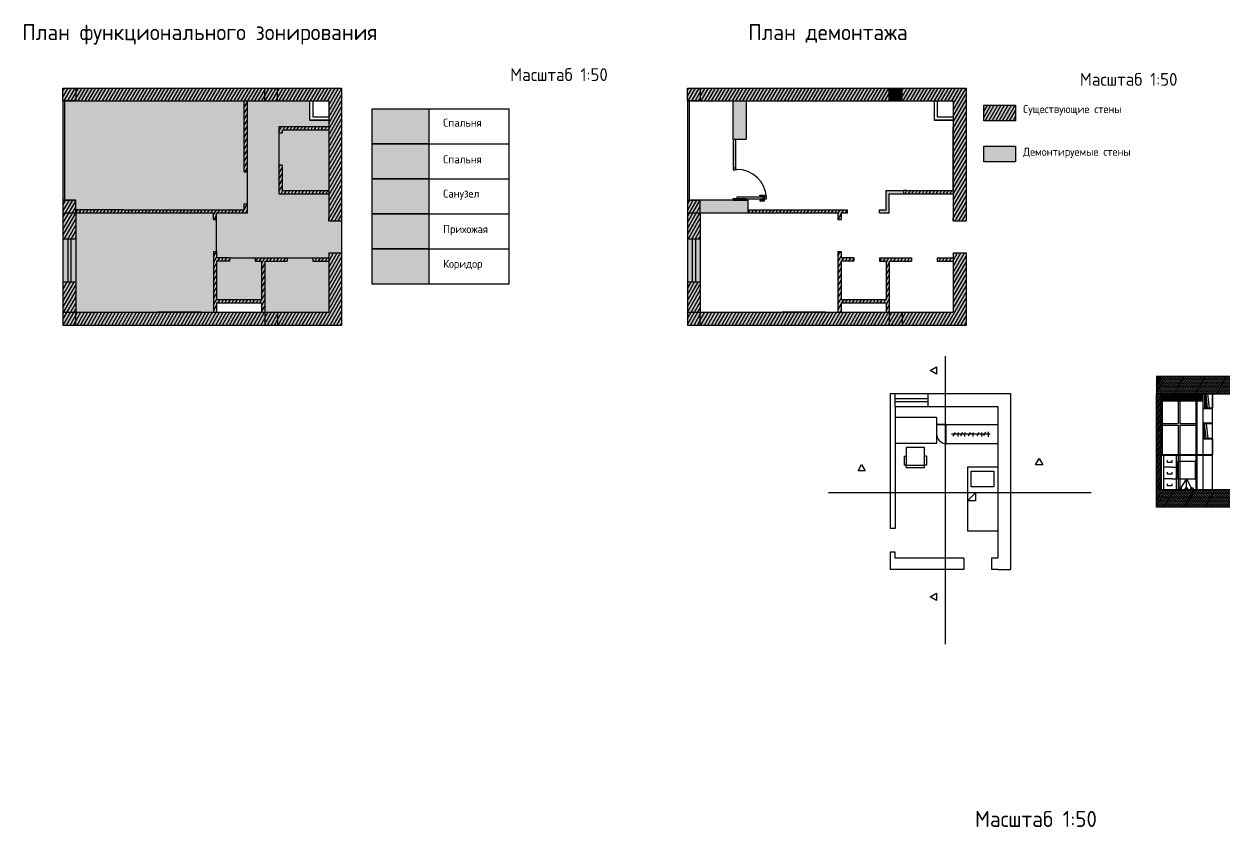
# Model space of a CAD drawing. Header units: millimetres. Extents: x -36495272392165 to 352544598049420, y -228287860276617 to 83349.
# Drawn here: x 4942 to 42446, y 30684 to 55742 of the extents above; entities that cross this region are included whole.
import ezdxf

# ---------------------------------------------------------------- set-up
doc = ezdxf.new("R2010")
doc.units = ezdxf.units.MM
doc.header["$MEASUREMENT"] = 0
doc.layers.add('freecads.com', color=7, linetype='Continuous')
doc.styles.get("Standard").update_dxf_attribs({"font": 'GOST Common.ttf'})
doc.styles.add('{18b73a54-fa43-428c-adcb-c1c7bbdf2c84}', font='Simplex.shx')
pattern_1 = [(60, (-36206.54, 50208.95), (-81.18988, 46.875), [])]

msp = doc.modelspace()

# ---------------------------------------------------------------- hatches: boundary and pattern name
at = {"transparency": 33554687}
h = msp.add_hatch(color=8, dxfattribs=at)
h.dxf.hatch_style = 1
h.paths.add_polyline_path([(6557.1, 53743.6), (6157.1, 53743.6), (6157.1, 53343.6), (6557.1, 53343.6)])
h.paths.add_polyline_path([(6557.1, 46345.6), (6557.1, 46745.6), (6157.1, 46745.6), (6157.1, 46345.6)])
h.paths.add_polyline_path([(12857.1, 46745.6), (12457.1, 46745.6), (12457.1, 46345.6), (12857.1, 46345.6)])
h.paths.add_polyline_path([(12458.1, 53743.6), (12458.1, 53343.6), (12858.1, 53343.6), (12858.1, 53743.6)])
h.paths.add_polyline_path([(6157.1, 50243.6), (6157.1, 49845.6), (6557.1, 49845.6), (6557.1, 50243.6)])
h = msp.add_hatch(color=9, dxfattribs=at)
h.dxf.hatch_style = 1
h.paths.add_polyline_path([(7585.1, 53343.6), (7985.1, 53343.6), (10857.1, 53343.6), (10957.1, 53344.9), (10957.1, 53343.6), (12458.1, 53343.6), (12458.1, 53743.6), (6557.1, 53743.6), (6557.1, 53343.6)])
h.paths.add_polyline_path([(12858.1, 53743.6), (12858.1, 53343.6), (13825.5, 53343.6), (14457.1, 53343.6), (14457.1, 49596.6), (14857.1, 49596.6), (14857.1, 53743.6)])
h.paths.add_polyline_path([(6557.1, 47685.6), (6157.1, 47685.6), (6157.1, 46745.6), (6557.1, 46745.6)])
h.paths.add_polyline_path([(6157.1, 49031.6), (6557.1, 49031.6), (6557.1, 49843.6), (6157.1, 49843.6)])
h.paths.add_polyline_path([(6557.1, 46745.6), (6557.1, 46345.6), (12457.1, 46345.6), (12457.1, 46745.6)])
h.paths.add_polyline_path([(14857.1, 46345.6), (14857.1, 48596.6), (14457.1, 48596.6), (14457.1, 46745.6), (12857.1, 46745.6), (12857.1, 46345.6)])
h = msp.add_hatch(dxfattribs=at)
h.set_pattern_fill('ANSI31', color=251, scale=750, angle=15)
h.set_pattern_definition(pattern_1)
h.paths.add_polyline_path([(12458.1, 53743.6), (6557.1, 53743.6), (6557.1, 53343.6), (7585.1, 53343.6), (7985.1, 53343.6), (10857.1, 53343.6), (10957.1, 53344.9), (10957.1, 53343.6), (12458.1, 53343.6)])
h.paths.add_polyline_path([(6557.1, 53743.6), (6157.1, 53743.6), (6157.1, 53343.6), (6557.1, 53343.6)])
h.paths.add_polyline_path([(12858.1, 53743.6), (12458.1, 53743.6), (12458.1, 53343.6), (12858.1, 53343.6)])
h.paths.add_polyline_path([(14857.1, 53743.6), (12858.1, 53743.6), (12858.1, 53343.6), (13825.5, 53343.6), (14457.1, 53343.6), (14457.1, 49596.6), (14857.1, 49596.6)])
h.paths.add_polyline_path([(6557.1, 50243.6), (6157.1, 50243.6), (6157.1, 49845.6), (6557.1, 49845.6)])
h.paths.add_polyline_path([(6557.1, 49843.6), (6157.1, 49843.6), (6157.1, 49031.6), (6557.1, 49031.6)])
h.paths.add_polyline_path([(6557.1, 47685.6), (6157.1, 47685.6), (6157.1, 46745.6), (6557.1, 46745.6)])
h.paths.add_polyline_path([(6557.1, 46745.6), (6157.1, 46745.6), (6157.1, 46345.6), (6557.1, 46345.6)])
h.paths.add_polyline_path([(12457.1, 46745.6), (6557.1, 46745.6), (6557.1, 46345.6), (12457.1, 46345.6)])
h.paths.add_polyline_path([(14857.1, 48596.6), (14457.1, 48596.6), (14457.1, 46745.6), (12857.1, 46745.6), (12857.1, 46345.6), (14857.1, 46345.6)])
h.paths.add_polyline_path([(12857.1, 46745.6), (12457.1, 46745.6), (12457.1, 46345.6), (12857.1, 46345.6)])
h = msp.add_hatch(dxfattribs=at)
h.set_pattern_fill('ANSI31', color=251, scale=750, angle=15)
h.set_pattern_definition(pattern_1)
h.paths.add_polyline_path([(6557.1, 53743.6), (6157.1, 53743.6), (6157.1, 53343.6), (6557.1, 53343.6)])
h = msp.add_hatch(dxfattribs=at)
h.set_pattern_fill('ANSI31', color=251, scale=750, angle=15)
h.set_pattern_definition(pattern_1)
h.paths.add_polyline_path([(12458.1, 53743.6), (12458.1, 53343.6), (12858.1, 53343.6), (12858.1, 53743.6)])
h.paths.add_polyline_path([(6157.1, 50243.6), (6157.1, 49845.6), (6557.1, 49845.6), (6557.1, 50243.6)])
h.paths.add_polyline_path([(6557.1, 46345.6), (6557.1, 46745.6), (6157.1, 46745.6), (6157.1, 46345.6)])
h.paths.add_polyline_path([(12457.1, 46745.6), (12457.1, 46345.6), (12857.1, 46345.6), (12857.1, 46745.6)])
h = msp.add_hatch(color=8, dxfattribs=at)
h.dxf.hatch_style = 1
h.paths.add_polyline_path([(25660.2, 53343.6), (26060.2, 53343.6), (26060.2, 53743.6), (25660.2, 53743.6)])
h.paths.add_polyline_path([(26060.2, 46745.6), (25660.2, 46745.6), (25660.2, 46345.6), (26060.2, 46345.6)])
h.paths.add_polyline_path([(32360.2, 46745.6), (31960.2, 46745.6), (31960.2, 46345.6), (32360.2, 46345.6)])
h.paths.add_polyline_path([(25660.2, 49845.6), (26060.2, 49845.6), (26060.2, 50243.6), (25660.2, 50243.6)])
h = msp.add_hatch(dxfattribs=at)
h.set_pattern_fill('ANSI31', color=251, scale=750, angle=15)
h.set_pattern_definition(pattern_1)
h.paths.add_polyline_path([(25660.2, 53343.6), (26060.2, 53343.6), (26060.2, 53743.6), (25660.2, 53743.6)])
h.paths.add_polyline_path([(31961.3, 53343.6), (32361.2, 53343.6), (32361.2, 53743.6), (31961.3, 53743.6)])
h.paths.add_polyline_path([(26060.2, 46345.6), (26060.2, 46745.6), (25660.2, 46745.6), (25660.2, 46345.6)])
h.paths.add_polyline_path([(31960.2, 46745.6), (31960.2, 46345.6), (32360.2, 46345.6), (32360.2, 46745.6)])
h.paths.add_polyline_path([(25660.2, 50243.6), (25660.2, 49845.6), (26060.2, 49845.6), (26060.2, 50243.6)])
h = msp.add_hatch(color=9, dxfattribs=at)
h.dxf.hatch_style = 1
h.paths.add_polyline_path([(34360.2, 53743.6), (32361.2, 53743.6), (32361.2, 53343.6), (33328.6, 53343.6), (33960.2, 53343.6), (33960.2, 49596.6), (34360.2, 49596.6)])
h.paths.add_polyline_path([(33960.2, 50545.6), (32503.2, 50545.6), (32403.2, 50545.6), (32403.2, 50445.6), (33960.2, 50445.6)], flags=17)
h.paths.add_polyline_path([(30659.2, 49945.6), (27560.2, 49945.6), (27560.2, 49845.6), (30360.2, 49845.6), (30360.2, 49645.6), (30460.2, 49645.6), (30460.2, 49843.6), (30460.2, 49845.6), (30659.2, 49845.6)])
h.paths.add_polyline_path([(30460.2, 48345.6), (30860.2, 48345.6), (30860.2, 48445.6), (30460.2, 48445.6), (30460.2, 48645.6), (30360.2, 48645.6), (30360.2, 46745.6), (30460.2, 46745.6), (30460.2, 47045.6), (31860.2, 47045.6), (31860.2, 46745.6), (31960.2, 46745.6), (31960.2, 48345.6), (32660.2, 48345.6), (32660.2, 48445.6), (31660.2, 48445.6), (31660.2, 48345.6), (31860.2, 48345.6), (31860.2, 47145.6), (30460.2, 47145.6)])
h.paths.add_polyline_path([(34360.2, 48596.6), (33960.2, 48596.6), (33960.2, 46745.6), (32360.2, 46745.6), (32360.2, 46345.6), (34360.2, 46345.6)])
h.paths.add_polyline_path([(33960.2, 48445.6), (33459.2, 48445.6), (33459.2, 48345.6), (33960.2, 48345.6)], flags=17)
h.paths.add_polyline_path([(31960.2, 46745.6), (31860.2, 46745.6), (26060.2, 46745.6), (26060.2, 46345.6), (31960.2, 46345.6)])
h.paths.add_polyline_path([(26060.2, 47685.6), (25660.2, 47685.6), (25660.2, 46745.6), (26060.2, 46745.6)])
h.paths.add_polyline_path([(26060.2, 49843.6), (25660.2, 49843.6), (25660.2, 49031.6), (26060.2, 49031.6)])
h = msp.add_hatch(dxfattribs=at)
h.set_pattern_fill('ANSI31', color=251, scale=750, angle=15)
h.set_pattern_definition(pattern_1)
h.paths.add_polyline_path([(34360.2, 53743.6), (32361.2, 53743.6), (32361.2, 53343.6), (33328.6, 53343.6), (33960.2, 53343.6), (33960.2, 49596.6), (34360.2, 49596.6)])
h.paths.add_polyline_path([(33960.2, 50545.6), (32503.2, 50545.6), (32403.2, 50545.6), (32403.2, 50445.6), (33960.2, 50445.6)], flags=17)
h.paths.add_polyline_path([(30460.2, 48345.6), (30860.2, 48345.6), (30860.2, 48445.6), (30460.2, 48445.6), (30460.2, 48645.6), (30360.2, 48645.6), (30360.2, 46745.6), (30460.2, 46745.6), (30460.2, 47045.6), (31860.2, 47045.6), (31860.2, 46745.6), (31960.2, 46745.6), (31960.2, 48345.6), (32660.2, 48345.6), (32660.2, 48445.6), (31660.2, 48445.6), (31660.2, 48345.6), (31860.2, 48345.6), (31860.2, 47145.6), (30460.2, 47145.6)])
h.paths.add_polyline_path([(31960.2, 46745.6), (26060.2, 46745.6), (26060.2, 46345.6), (31960.2, 46345.6)])
h.paths.add_polyline_path([(26060.2, 47685.6), (25660.2, 47685.6), (25660.2, 46745.6), (26060.2, 46745.6)])
h.paths.add_polyline_path([(26060.2, 49843.6), (25660.2, 49843.6), (25660.2, 49031.6), (26060.2, 49031.6)])
h.paths.add_polyline_path([(30659.2, 49945.6), (27560.2, 49945.6), (27560.2, 49845.6), (30360.2, 49845.6), (30360.2, 49645.6), (30460.2, 49645.6), (30460.2, 49843.6), (30460.2, 49845.6), (30659.2, 49845.6)])
h.paths.add_polyline_path([(34360.2, 48596.6), (33960.2, 48596.6), (33960.2, 46745.6), (32360.2, 46745.6), (32360.2, 46345.6), (34360.2, 46345.6)])
h.paths.add_polyline_path([(33960.2, 48445.6), (33459.2, 48445.6), (33459.2, 48345.6), (33960.2, 48345.6)], flags=17)
h = msp.add_hatch(color=9, dxfattribs=at)
h.dxf.hatch_style = 1
h.paths.add_polyline_path([(27088.2, 53343.6), (27488.2, 53343.6), (30360.2, 53343.6), (30460.2, 53344.9), (30460.2, 53343.6), (31961.2, 53343.6), (31961.2, 53743.6), (26060.2, 53743.6), (26060.2, 53343.6)])
h = msp.add_hatch(dxfattribs=at)
h.set_pattern_fill('ANSI31', color=251, scale=750, angle=15)
h.set_pattern_definition([(60, (-32119.83, 50208.95), (-81.18988, 46.875), [])])
h.paths.add_polyline_path([(30360.2, 53343.6), (30460.2, 53344.9), (30460.2, 53343.6), (31961.2, 53343.6), (31961.2, 53743.6), (26060.2, 53743.6), (26060.2, 53343.6), (27088.2, 53343.6), (27488.2, 53343.6)])
h = msp.add_hatch(color=8, dxfattribs=at)
h.dxf.hatch_style = 1
h.paths.add_polyline_path([(31961.3, 53343.6), (32361.2, 53343.6), (32361.2, 53743.6), (31961.3, 53743.6)])
h = msp.add_hatch(dxfattribs=at)
h.set_pattern_fill('ANSI31', color=251, scale=750, angle=15)
h.set_pattern_definition(pattern_1)
h.paths.add_polyline_path([(31961.3, 53343.6), (32361.2, 53343.6), (32361.2, 53743.6), (31961.3, 53743.6)])
h = msp.add_hatch(color=7, dxfattribs=at)
h.dxf.hatch_style = 1
h.paths.add_polyline_path([(6207.1, 53343.6), (6157.1, 53343.6), (6157.1, 50243.6), (6207.1, 50243.6)])
at = {"true_color": 0xafd9aa, "transparency": 33554687}
h = msp.add_hatch(color=9, dxfattribs=at)
h.dxf.hatch_style = 1
h.paths.add_polyline_path([(11818.6, 53343.6), (7985.1, 53343.6), (7585.1, 53343.6), (6207.1, 53343.6), (6207.1, 50243.6), (6557.1, 50243.6), (6557.1, 49945.6), (8057.1, 49945.6), (11156.1, 49945.6), (11818.6, 49945.6)])
at = {"transparency": 33554687}
h = msp.add_hatch(color=9, dxfattribs=at)
h.dxf.hatch_style = 1
h.paths.add_polyline_path([(11918.6, 53343.6), (11818.6, 53343.6), (11818.6, 51131.7), (11918.6, 51131.7)])
h.paths.add_polyline_path([(11918.6, 50131.7), (11818.6, 50131.7), (11818.6, 49945.6), (11156.1, 49945.6), (8057.1, 49945.6), (6557.1, 49945.6), (6557.1, 49845.6), (11918.6, 49845.6)])
h.paths.add_polyline_path([(10957.1, 48345.6), (11357.1, 48345.6), (11357.1, 48445.6), (10957.1, 48445.6), (10957.1, 48645.6), (10857.1, 48645.6), (10857.1, 46745.6), (10957.1, 46745.6), (10957.1, 47045.6), (12357.1, 47045.6), (12357.1, 46745.6), (12457.1, 46745.6), (12457.1, 48345.6), (13157.1, 48345.6), (13157.1, 48445.6), (12157.1, 48445.6), (12157.1, 48345.6), (12357.1, 48345.6), (12357.1, 47145.6), (10957.1, 47145.6)])
h.paths.add_polyline_path([(10957.1, 49845.6), (10857.1, 49845.6), (10857.1, 49645.6), (10957.1, 49645.6)])
h = msp.add_hatch(dxfattribs=at)
h.set_pattern_fill('ANSI31', color=8, scale=750, angle=15)
h.set_pattern_definition(pattern_1)
h.paths.add_polyline_path([(11918.6, 53343.6), (11818.6, 53343.6), (11818.6, 51131.7), (11918.6, 51131.7)])
h.paths.add_polyline_path([(11918.6, 50131.7), (11818.6, 50131.7), (11818.6, 49945.6), (11156.1, 49945.6), (8057.1, 49945.6), (6557.1, 49945.6), (6557.1, 49845.6), (11918.6, 49845.6)])
h.paths.add_polyline_path([(10957.1, 49845.6), (10857.1, 49845.6), (10857.1, 49843.6), (10857.1, 49645.6), (10957.1, 49645.6)])
h.paths.add_polyline_path([(11357.1, 48445.6), (10957.1, 48445.6), (10957.1, 48645.6), (10857.1, 48645.6), (10857.1, 46745.6), (10957.1, 46745.6), (10957.1, 47045.6), (12357.1, 47045.6), (12357.1, 46745.6), (12457.1, 46745.6), (12457.1, 48345.6), (13157.1, 48345.6), (13157.1, 48445.6), (12157.1, 48445.6), (12157.1, 48345.6), (12357.1, 48345.6), (12357.1, 47145.6), (10957.1, 47145.6), (10957.1, 48345.6), (11357.1, 48345.6)])
at = {"true_color": 0xf9bec0, "transparency": 33554687}
h = msp.add_hatch(color=254, dxfattribs=at)
h.dxf.hatch_style = 1
h.paths.add_polyline_path([(14457.1, 49696.6), (14457.1, 50445.6), (12900.1, 50445.6), (12900.1, 50545.6), (12900.1, 52529.7), (14457.1, 52529.7), (14457.1, 52746.6), (13857.1, 52746.6), (13857.1, 53343.6), (11918.6, 53343.6), (11918.6, 49845.6), (10957.1, 49845.6), (10957.1, 48645.6), (10957.1, 48445.6), (11357.1, 48445.6), (12157.1, 48445.6), (13157.1, 48445.6), (13956.1, 48445.6), (14457.1, 48445.6), (14457.1, 48596.6), (14857.1, 48596.6), (14857.1, 49596.6), (14457.1, 49596.6)])
h.paths.add_polyline_path([(17579.8, 48721.9), (15809.5, 48721.9), (15809.5, 47627.9), (17579.8, 47627.9)])
at = {"transparency": 33554687}
h = msp.add_hatch(color=7, dxfattribs=at)
h.dxf.hatch_style = 1
h.paths.add_polyline_path([(25660.2, 50243.6), (25710.2, 50243.6), (25710.2, 53343.6), (25660.2, 53343.6)])
h = msp.add_hatch(color=1, dxfattribs=at)
h.dxf.hatch_style = 1
h.paths.add_polyline_path([(27488.2, 53343.6), (27088.2, 53343.6), (27088.2, 52144.6), (27488.2, 52144.6)])
h.paths.add_polyline_path([(27163.2, 52144.6), (27088.2, 52144.6), (27088.2, 51243.6), (27163.2, 51243.6)])
at = {"true_color": 0xafd9aa, "transparency": 33554687}
h = msp.add_hatch(color=9, dxfattribs=at)
h.dxf.hatch_style = 1
h.paths.add_polyline_path([(17579.8, 53098.1), (15809.5, 53098.1), (15809.5, 52004), (17579.8, 52004)])
at = {"transparency": 33554687}
h = msp.add_hatch(color=9, dxfattribs=at)
h.dxf.hatch_style = 1
h.paths.add_polyline_path([(35901.1, 52724.9), (35901.1, 53209.3), (34911.5, 53209.3), (34911.5, 52724.9)])
h = msp.add_hatch(dxfattribs=at)
h.set_pattern_fill('ANSI31', color=251, scale=750, angle=15)
h.set_pattern_definition(pattern_1)
h.paths.add_polyline_path([(34911.5, 53209.3), (34911.5, 52724.9), (35901.1, 52724.9), (35901.1, 53209.3)])
h = msp.add_hatch(color=9, dxfattribs=at)
h.dxf.hatch_style = 1
h.paths.add_polyline_path([(12900.1, 52337.7), (13000.1, 52337.7), (13000.1, 52429.7), (14457.1, 52429.7), (14457.1, 52529.7), (12900.1, 52529.7)])
h = msp.add_hatch(dxfattribs=at)
h.set_pattern_fill('ANSI31', color=251, scale=750, angle=15)
h.set_pattern_definition(pattern_1)
h.paths.add_polyline_path([(12900.1, 52337.7), (13000.1, 52337.7), (13000.1, 52429.7), (14457.1, 52429.7), (14457.1, 52529.7), (12900.1, 52529.7)])
h.paths.add_polyline_path([(12900.1, 50545.6), (12900.1, 50445.6), (14457.1, 50445.6), (14457.1, 50545.6), (13000.1, 50545.6), (13000.1, 51337.7), (12900.1, 51337.7)])
at = {"true_color": 0xadddf7, "transparency": 33554687}
h = msp.add_hatch(color=141, dxfattribs=at)
h.dxf.hatch_style = 1
h.paths.add_polyline_path([(13000.1, 52429.7), (13000.1, 52337.7), (12900.1, 52337.7), (12900.1, 51337.7), (13000.1, 51337.7), (13000.1, 50545.6), (14457.1, 50545.6), (14457.1, 52429.7)])
at = {"true_color": 0xf8f6b0, "transparency": 33554687}
h = msp.add_hatch(color=51, dxfattribs=at)
h.dxf.hatch_style = 1
h.paths.add_polyline_path([(17579.8, 52004), (15809.5, 52004), (15809.5, 50910), (17579.8, 50910)])
at = {"transparency": 33554687}
h = msp.add_hatch(color=1, dxfattribs=at)
h.dxf.hatch_style = 1
h.paths.add_polyline_path([(35901.1, 51443.9), (35901.1, 51928.3), (34911.5, 51928.3), (34911.5, 51443.9)])
at = {"true_color": 0xafd9aa, "transparency": 33554687}
h = msp.add_hatch(color=9, dxfattribs=at)
h.dxf.hatch_style = 1
h.paths.add_polyline_path([(11918.6, 51131.7), (11818.6, 51131.7), (11818.6, 50131.7), (11918.6, 50131.7)])
at = {"transparency": 33554687}
h = msp.add_hatch(color=9, dxfattribs=at)
h.dxf.hatch_style = 1
h.paths.add_polyline_path([(12900.1, 50545.6), (12900.1, 50445.6), (14457.1, 50445.6), (14457.1, 50545.6), (13000.1, 50545.6), (13000.1, 51337.7), (12900.1, 51337.7)])
at = {"true_color": 0xadddf7, "transparency": 33554687}
h = msp.add_hatch(color=141, dxfattribs=at)
h.dxf.hatch_style = 1
h.paths.add_polyline_path([(17579.8, 50910), (15809.5, 50910), (15809.5, 49816), (17579.8, 49816)])
at = {"transparency": 33554687}
h = msp.add_hatch(color=1, dxfattribs=at)
h.dxf.hatch_style = 1
h.paths.add_polyline_path([(32403.2, 50445.6), (32403.2, 50545.6), (31860.2, 50545.6), (31860.2, 49945.6), (31659.2, 49945.6), (31659.2, 49845.6), (31960.2, 49845.6), (31960.2, 50445.6)])
h = msp.add_hatch(color=1, dxfattribs=at)
h.dxf.hatch_style = 1
h.paths.add_polyline_path([(27560.2, 49845.6), (27560.2, 50243.6), (27088.2, 50243.6), (26060.2, 50243.6), (26060.2, 49845.6)])
at = {"true_color": 0xf8f6b0, "transparency": 33554687}
h = msp.add_hatch(color=51, dxfattribs=at)
h.dxf.hatch_style = 1
h.paths.add_polyline_path([(10857.1, 46745.6), (10857.1, 48645.6), (10857.1, 49845.6), (6557.1, 49845.6), (6557.1, 46745.6)])
h = msp.add_hatch(color=51, dxfattribs=at)
h.dxf.hatch_style = 1
h.paths.add_polyline_path([(10957.1, 49645.6), (10857.1, 49645.6), (10857.1, 48645.6), (10957.1, 48645.6)])
at = {"true_color": 0xcecce6, "transparency": 33554687}
h = msp.add_hatch(color=254, dxfattribs=at)
h.dxf.hatch_style = 1
h.paths.add_polyline_path([(17579.8, 49816), (15809.5, 49816), (15809.5, 48721.9), (17579.8, 48721.9)])
at = {"transparency": 33554687}
h = msp.add_hatch(color=7, dxfattribs=at)
h.dxf.hatch_style = 1
h.paths.add_polyline_path([(6307.1, 49031.6), (6157.1, 49031.6), (6157.1, 47685.6), (6307.1, 47685.6)])
h.paths.add_polyline_path([(6307.1, 47685.6), (6407.1, 47685.6), (6407.1, 49031.6), (6307.1, 49031.6)])
h.paths.add_polyline_path([(6407.1, 47685.6), (6557.1, 47685.6), (6557.1, 49031.6), (6407.1, 49031.6)])
h = msp.add_hatch(color=7, dxfattribs=at)
h.dxf.hatch_style = 1
h.paths.add_polyline_path([(25910.2, 47685.6), (26060.2, 47685.6), (26060.2, 49031.6), (25910.2, 49031.6)])
h.paths.add_polyline_path([(25810.2, 47685.6), (25910.2, 47685.6), (25910.2, 49031.6), (25810.2, 49031.6)])
h.paths.add_polyline_path([(25810.2, 49031.6), (25660.2, 49031.6), (25660.2, 47685.6), (25810.2, 47685.6)])
at = {"true_color": 0xadddf7, "transparency": 33554687}
h = msp.add_hatch(color=141, dxfattribs=at)
h.dxf.hatch_style = 1
h.paths.add_polyline_path([(12157.1, 48445.6), (11357.1, 48445.6), (11357.1, 48345.6), (12157.1, 48345.6)])
at = {"true_color": 0xcecce6, "transparency": 33554687}
h = msp.add_hatch(color=254, dxfattribs=at)
h.dxf.hatch_style = 1
h.paths.add_polyline_path([(13956.1, 48445.6), (13157.1, 48445.6), (13157.1, 48345.6), (13956.1, 48345.6)])
at = {"transparency": 33554687}
h = msp.add_hatch(color=9, dxfattribs=at)
h.dxf.hatch_style = 1
h.paths.add_polyline_path([(13956.1, 48445.6), (13956.1, 48345.6), (14457.1, 48345.6), (14457.1, 48445.6)])
h = msp.add_hatch(dxfattribs=at)
h.set_pattern_fill('ANSI31', color=251, scale=750, angle=15)
h.set_pattern_definition(pattern_1)
h.paths.add_polyline_path([(13956.1, 48445.6), (13956.1, 48345.6), (14457.1, 48345.6), (14457.1, 48445.6)])
at = {"true_color": 0xadddf7, "transparency": 33554687}
h = msp.add_hatch(color=141, dxfattribs=at)
h.dxf.hatch_style = 1
h.paths.add_polyline_path([(12357.1, 48345.6), (12157.1, 48345.6), (11357.1, 48345.6), (10957.1, 48345.6), (10957.1, 47145.6), (12357.1, 47145.6)])
at = {"true_color": 0xcecce6, "transparency": 33554687}
h = msp.add_hatch(color=254, dxfattribs=at)
h.dxf.hatch_style = 1
h.paths.add_polyline_path([(14457.1, 48345.6), (13956.1, 48345.6), (13157.1, 48345.6), (12457.1, 48345.6), (12457.1, 46745.6), (12857.1, 46745.6), (14457.1, 46745.6)])
at = {"transparency": 33554687}
h = msp.add_hatch(dxfattribs=at)
h.set_pattern_fill('ANSI31', scale=355, angle=195)
h.set_pattern_definition([(240, (-36206.537, 50208.95), (38.429877, -22.1875), [])])
h.paths.add_polyline_path([(40304.1, 44742.3), (40304.1, 44201.3), (44064.1, 44201.3), (44064.1, 44742.3)])
h = msp.add_hatch(dxfattribs=at)
h.set_pattern_fill('ANSI31', scale=355, angle=195)
h.set_pattern_definition([(240, (-36206.537, 50208.95), (38.429877, -22.1875), [])])
h.paths.add_polyline_path([(40454.1, 44201.3), (40304.1, 44201.3), (40304.1, 41201.3), (40454.1, 41201.3)])
h.paths.add_polyline_path([(44064.1, 44201.3), (43664.1, 44201.3), (43664.1, 41201.3), (44064.1, 41201.3)])
h.paths.add_polyline_path([(45842.1, 44198.7), (45492.1, 44198.7), (45492.1, 41198.7), (45842.1, 41198.7)])
h.paths.add_polyline_path([(50582.1, 43503.6), (50982.1, 43503.6), (50982.1, 44198.7), (50582.1, 44198.7)])
h.paths.add_polyline_path([(50982.1, 42071.2), (50582.1, 42071.2), (50582.1, 41198.7), (50982.1, 41198.7)])
h = msp.add_hatch(dxfattribs=at)
h.set_pattern_fill('ANSI31', scale=215, angle=18)
h.set_pattern_definition([(63, (-36206.537, 50208.95), (-23.9458, 12.200995), [])])
h.paths.add_polyline_path([(41564.1, 44201.3), (40454.1, 44201.3), (40454.1, 44051.3), (41564.1, 44051.3)])
h.paths.add_polyline_path([(41754.1, 44201.3), (41564.1, 44201.3), (41564.1, 44051.3), (41564.1, 43971.3), (41754.1, 43971.3)])
h.paths.add_polyline_path([(41564.1, 44051.3), (40454.1, 44051.3), (40454.1, 43971.3), (41564.1, 43971.3)])
h = msp.add_hatch(dxfattribs=at)
h.set_pattern_fill('ANSI31', scale=355, angle=195)
h.set_pattern_definition([(240, (-36206.537, 50208.95), (38.429877, -22.1875), [])])
h.paths.add_polyline_path([(44064.1, 40660.3), (44064.1, 41201.3), (40304.1, 41201.3), (40304.1, 40660.3)])
h.paths.add_polyline_path([(45492.1, 41198.7), (45492.1, 40657.7), (50982.1, 40657.7), (50982.1, 41198.7), (50582.1, 41198.7)])

# ---------------------------------------------------------------- linework, layer by layer
at = {"color": 7}
for p, q in [((6157.1, 53743.6), (14857.1, 53743.6)), ((6157.1, 53343.6), (6157.1, 53743.6)), ((6157.1, 53743.6), (6157.1, 53743.6)), ((6557.1, 53743.6), (6557.1, 53343.6)), ((12458.1, 53343.6), (12458.1, 53743.6)), ((12858.1, 53343.6), (12858.1, 53743.6)), ((14857.1, 53743.6), (14857.1, 49596.6)), ((25660.2, 53743.6), (34360.2, 53743.6)), ((25660.2, 53343.6), (25660.2, 53743.6)), ((26060.2, 53743.6), (26060.2, 53343.6)), ((31961.3, 53343.6), (31961.3, 53743.6)), ((32361.2, 53343.6), (32361.2, 53743.6)), ((6557.1, 53343.6), (6157.1, 53343.6)), ((6157.1, 53343.6), (7585.1, 53343.6)), ((6157.1, 53343.6), (6157.1, 50243.6)), ((6207.1, 53343.6), (6207.1, 50243.6)), ((7585.1, 53343.6), (7985.1, 53343.6)), ((7985.1, 53343.6), (14457.1, 53343.6)), ((10857.1, 53343.6), (10957.1, 53344.9)), ((10957.1, 53344.9), (10957.1, 53343.6)), ((12212.7, 53343.6), (13825.5, 53343.6)), ((13857.1, 53343.6), (13957.1, 53343.6)), ((13857.1, 53343.6), (13857.1, 52746.6)), ((13957.1, 53343.6), (13957.1, 52846.6)), ((14457.1, 53343.6), (14457.1, 49596.6)), ((25660.2, 53343.6), (25660.2, 50243.6)), ((25710.2, 53343.6), (25710.2, 50243.6)), ((27088.2, 53343.6), (27488.2, 53343.6)), ((27088.2, 52144.6), (27088.2, 53343.6)), ((27488.2, 53343.6), (27488.2, 52144.6)), ((17579.8, 53098.1), (20090.2, 53098.1)), ((20090.2, 47627.9), (20090.2, 53098.1)), ((14457.1, 52529.7), (12900.1, 52529.7)), ((12900.1, 52529.7), (12900.1, 50545.6)), ((14457.1, 52746.6), (13857.1, 52746.6)), ((13863.2, 52746.6), (14457.1, 52746.6)), ((13957.1, 52846.6), (14457.1, 52846.6)), ((14457.1, 52846.6), (14457.1, 52746.6)), ((14457.1, 52746.6), (14457.1, 52337.6)), ((33960.2, 50545.6), (33960.2, 52529.7)), ((13000.1, 52337.7), (12900.1, 52337.7)), ((13000.1, 52429.7), (13000.1, 52337.7)), ((14457.1, 52429.7), (13000.1, 52429.7)), ((27088.2, 52144.6), (27088.2, 51192.6)), ((27088.2, 52144.6), (27488.2, 52144.6)), ((27163.2, 52144.6), (27163.2, 51205.9)), ((17579.8, 52004), (20090.2, 52004)), ((13000.1, 51337.7), (12900.1, 51337.7)), ((13000.1, 51337.7), (13000.1, 50545.6)), ((27163.2, 51243.4), (27088.2, 51243.4)), ((17579.8, 50910), (20090.2, 50910)), ((12900.1, 50545.6), (12900.1, 50445.6)), ((12900.1, 50445.6), (14457.1, 50445.6)), ((13000.1, 50545.6), (14457.1, 50545.6)), ((27088.2, 50293.5), (27088.2, 50243.6)), ((27088.2, 50292.6), (27488.2, 50292.6)), ((27163.2, 50292.6), (27163.2, 50243.6)), ((32403.2, 50545.6), (32403.2, 50445.6)), ((32503.2, 50545.6), (32403.2, 50545.6)), ((32403.2, 50545.6), (32403.2, 50445.6)), ((32503.2, 50545.6), (33960.2, 50545.6)), ((6557.1, 50243.6), (6157.1, 50243.6)), ((6157.1, 50243.6), (6157.1, 50243.6)), ((6157.1, 50243.6), (6157.1, 49845.6)), ((6157.1, 50243.6), (6557.1, 50243.6)), ((6557.1, 49843.6), (6557.1, 50243.6)), ((8057.1, 49945.6), (11156.1, 49945.6)), ((26060.2, 50243.6), (25660.2, 50243.6)), ((25660.2, 50243.6), (25660.2, 50243.6)), ((25660.2, 50243.6), (25660.2, 49845.6)), ((25660.2, 50243.6), (26060.2, 50243.6)), ((6157.1, 49845.6), (10857.1, 49845.6)), ((6557.1, 49843.6), (6157.1, 49843.6)), ((6557.1, 49843.6), (6557.1, 46745.6)), ((8057.1, 49843.6), (8057.1, 49845.6)), ((10857.1, 49843.6), (10857.1, 49845.6)), ((10857.1, 49645.6), (10957.1, 49645.6)), ((10957.1, 49845.6), (11156.1, 49845.6)), ((10957.1, 49843.6), (10957.1, 49845.6)), ((14457.1, 49596.6), (14457.1, 49696.6)), ((14457.1, 49596.6), (14857.1, 49596.6)), ((14857.1, 49596.6), (14857.1, 48596.6)), ((17579.8, 49816), (20090.2, 49816)), ((10857.1, 48645.6), (10957.1, 48645.6)), ((10857.1, 48645.6), (10857.1, 46745.6)), ((10957.1, 48645.6), (10957.1, 48445.6)), ((11357.1, 48445.6), (10957.1, 48445.6)), ((11357.1, 48445.6), (11357.1, 48345.6)), ((12157.1, 48445.6), (13157.1, 48445.6)), ((12157.1, 48445.6), (12157.1, 48345.6)), ((13157.1, 48445.6), (13157.1, 48345.6)), ((13157.1, 48445.6), (13956.1, 48445.6)), ((13956.1, 48445.6), (14457.1, 48445.6)), ((13956.1, 48445.6), (13956.1, 48345.6)), ((14457.1, 48596.6), (14857.1, 48596.6)), ((14457.1, 48596.6), (14457.1, 46745.6)), ((14857.1, 48596.6), (14857.1, 46345.6)), ((17579.8, 48721.9), (20090.2, 48721.9)), ((10957.1, 48345.6), (10957.1, 47145.6)), ((11357.1, 48345.6), (10957.1, 48345.6)), ((12157.1, 48345.6), (12357.1, 48345.6)), ((12357.1, 48345.6), (12357.1, 47145.6)), ((12457.1, 48345.6), (13157.1, 48345.6)), ((12457.1, 48345.6), (12457.1, 46745.6)), ((13956.1, 48345.6), (14457.1, 48345.6)), ((20090.2, 47627.9), (17579.8, 47627.9)), ((10957.1, 47145.6), (12357.1, 47145.6)), ((10957.1, 47045.6), (12357.1, 47045.6)), ((10957.1, 47045.6), (10957.1, 46745.6)), ((12357.1, 47045.6), (12357.1, 46745.6)), ((6157.1, 46745.6), (14457.1, 46745.6)), ((6157.1, 46745.6), (6157.1, 46345.6)), ((6557.1, 46345.6), (6557.1, 46745.6)), ((6557.1, 46745.6), (6557.1, 46745.6)), ((12457.1, 46745.6), (12457.1, 46345.6)), ((12457.1, 46745.6), (12857.1, 46745.6)), ((12857.1, 46745.6), (12857.1, 46345.6)), ((25660.2, 46745.6), (25660.2, 46345.6)), ((26060.2, 46345.6), (26060.2, 46745.6)), ((31960.2, 46745.6), (31960.2, 46345.6)), ((31960.2, 46745.6), (32360.2, 46745.6)), ((32360.2, 46745.6), (32360.2, 46345.6)), ((6157.1, 46345.6), (14857.1, 46345.6)), ((6157.1, 46345.6), (6557.1, 46345.6)), ((12457.1, 46345.6), (12857.1, 46345.6)), ((25660.2, 46345.6), (34360.2, 46345.6)), ((25660.2, 46345.6), (26060.2, 46345.6)), ((31960.2, 46345.6), (32360.2, 46345.6)), ((33711.4, 45381.7), (33711.4, 36391.8)), ((33244, 44924.7), (33435.9, 45039.3)), ((33435.9, 45039.3), (33435.9, 44817.2)), ((33435.9, 44817.2), (33244, 44924.7)), ((31991.7, 44208.2), (35751.7, 44208.2)), ((31991.7, 44208.2), (31991.7, 39998.2)), ((32141.7, 43808.2), (32141.7, 44208.2)), ((32141.7, 44058.2), (33171.7, 44058.2)), ((32141.7, 43958.2), (33171.7, 43958.2)), ((33171.7, 43808.2), (33171.7, 44208.2)), ((35751.7, 44208.2), (35751.7, 39008.2)), ((40304.1, 41201.3), (40304.1, 44201.3)), ((40454.1, 44201.3), (41564.1, 44201.3)), ((40454.1, 44201.3), (41965, 44201.3)), ((40454.1, 44176.3), (41564.1, 44176.3)), ((41564.1, 44051.3), (40454.1, 44051.3)), ((41754.1, 43971.3), (40454.1, 43971.3)), ((40479.1, 44201.3), (40479.1, 42301.3)), ((40984.1, 44201.3), (40984.1, 43276.3)), ((41034.1, 44201.3), (41034.1, 43276.3)), ((41539.1, 44051.3), (41539.1, 41201.3)), ((41564.1, 44051.3), (41564.1, 44201.3)), ((41564.1, 44051.3), (41564.1, 41201.3)), ((41754.1, 44201.3), (41754.1, 43971.3)), ((41754.1, 44201.3), (41754.1, 41201.3)), ((41754.1, 44201.3), (42044.1, 44201.3)), ((41754.1, 44201.3), (41804.2, 44201.3)), ((41804.2, 44201.3), (41804.2, 43751.3)), ((41804.2, 44201.3), (41804.2, 43751.3)), ((41902.2, 43753.8), (41854.7, 44201.3)), ((41854.7, 44201.3), (41899.1, 44201.3)), ((41854.7, 43751.3), (41854.7, 44201.3)), ((41898.8, 44205.9), (41951.3, 43759)), ((41965, 44201.3), (41965, 44201.3)), ((41965, 44201.3), (41965, 44201.3)), ((42054.1, 41201.3), (42054.1, 44201.3)), ((42054.1, 44201.3), (42054.1, 43751.3)), ((32141.7, 43808.2), (32141.7, 39998.2)), ((32141.7, 43808.2), (35351.7, 43808.2)), ((32141.7, 43808.2), (32141.7, 39998.2)), ((35351.7, 43808.2), (35351.7, 39458.2)), ((35351.7, 43808.2), (35351.7, 39458.2)), ((42054.1, 43751.3), (41754.1, 43751.3)), ((42054.1, 43731.3), (41754.1, 43731.3)), ((41804.2, 43751.3), (41854.7, 43751.3)), ((41804.2, 43751.3), (41854.7, 43751.3)), ((32141.7, 43468.2), (33441.7, 43468.2)), ((33441.7, 43468.2), (33441.7, 42810.3)), ((33731.7, 43248.2), (33441.7, 43248.2)), ((33441.7, 43248.2), (33731.7, 43248.1)), ((33731.7, 43248.2), (35351.7, 43248.2)), ((33731.7, 43248.2), (33731.7, 42648.2)), ((40479.1, 43276.3), (40984.1, 43276.3)), ((40479.1, 43226.3), (40984.1, 43226.3)), ((40984.1, 43226.3), (40984.1, 42301.3)), ((41034.1, 43276.3), (41539.1, 43276.3)), ((41034.1, 43226.3), (41034.1, 42301.3)), ((41034.1, 43226.3), (41539.1, 43226.3)), ((42054.1, 43281.3), (41754.1, 43281.3)), ((42054.1, 43261.3), (41754.1, 43261.3)), ((41759.5, 43261.3), (41759.5, 42811.3)), ((41759.5, 43261.3), (41759.5, 42811.3)), ((41857.5, 42813.8), (41810.1, 43261.3)), ((41810.1, 42811.3), (41810.1, 43261.3)), ((41854.2, 43265.9), (41906.6, 42819)), ((33441.7, 42810.3), (33441.7, 42648.2)), ((33908.3, 42948.2), (35114.7, 42948.2)), ((34016.8, 42997.3), (33948.6, 42875.1)), ((34109, 42995.3), (34105, 42869.1)), ((34252.9, 42997.3), (34184.8, 42875.1)), ((34319.7, 42995.3), (34315.7, 42869.1)), ((34490, 42997.3), (34421.9, 42875.1)), ((34575.9, 42995.3), (34571.9, 42869.1)), ((34761.1, 42997.3), (34693, 42875.1)), ((34843.8, 42995.3), (34839.8, 42869.1)), ((34969.7, 43009.3), (34901.6, 42887.1)), ((35052.9, 43017.3), (35052.9, 42863.1)), ((42054.1, 42811.3), (41754.1, 42811.3)), ((42054.1, 42791.3), (41754.1, 42791.3)), ((42054.1, 42791.3), (42054.1, 42301.3)), ((33441.7, 42648.2), (32141.7, 42648.2)), ((33731.7, 42648.2), (35351.7, 42648.2)), ((32425.2, 42253.1), (32425.2, 41978.1)), ((32425.2, 42253.1), (32489.7, 42253.1)), ((32489.7, 42253.1), (32489.7, 41978.1)), ((33124.3, 42253.1), (33059.7, 42253.1)), ((33124.3, 42253.1), (33124.3, 41978.1)), ((36531.9, 41989.6), (36639.5, 42181.5)), ((36639.5, 42181.5), (36754, 41989.6)), ((42054.1, 42301.3), (40454.1, 42301.3)), ((40454.1, 42301.3), (40524.1, 42301.3)), ((42054.1, 42281.3), (40454.1, 42281.3)), ((40524.1, 42301.3), (40524.1, 41201.3)), ((40642.2, 42127.9), (40642.2, 42073.9)), ((40642.2, 42073.9), (40795.5, 42073.9)), ((40795.5, 42073.9), (40795.5, 42129.1)), ((40924.1, 42301.3), (40924.1, 41201.3)), ((41527.7, 42087.7), (40957.7, 42087.7)), ((40957.7, 42087.7), (40957.7, 41547.7)), ((40984.1, 42301.3), (40984.1, 41201.3)), ((41034.1, 42301.3), (41034.1, 41201.3)), ((41527.7, 41547.7), (41527.7, 42087.7)), ((30990.9, 41801.8), (31098.4, 41993.8)), ((31213, 41801.8), (30990.9, 41801.8)), ((31098.4, 41993.8), (31213, 41801.8)), ((32489.7, 41978.1), (32425.2, 41978.1)), ((32489.7, 41978.1), (33059.7, 41978.1)), ((32489.7, 41903.1), (32489.7, 41978.1)), ((32489.7, 41903.1), (33059.7, 41903.1)), ((33124.3, 41978.1), (33059.7, 41978.1)), ((33059.7, 41903.1), (33059.7, 41978.1)), ((34401.7, 41928.2), (35351.7, 41928.2)), ((34401.7, 41928.2), (34401.7, 39928.2)), ((36754, 41989.6), (36531.9, 41989.6)), ((40524.1, 41929), (40524.1, 41201.3)), ((40787.8, 41912.7), (40524.1, 41912.7)), ((40524.1, 41751.3), (40524.1, 41697.2)), ((40642.2, 41755.7), (40642.2, 41701.6)), ((40642.2, 41701.6), (40795.5, 41701.6)), ((40787.8, 41912.7), (40924.1, 41912.7)), ((40795.5, 41701.6), (40795.5, 41756.8)), ((40924.1, 41917.3), (40924.1, 41917.3)), ((40524.1, 41563.5), (40524.1, 41201.3)), ((40787.8, 41547.7), (40524.1, 41547.7)), ((40642.2, 41390.2), (40642.2, 41336.1)), ((40642.2, 41336.1), (40795.5, 41336.1)), ((40787.8, 41547.7), (40924.1, 41547.7)), ((40795.5, 41336.1), (40795.5, 41391.3)), ((40957.7, 41547.7), (41527.7, 41547.7)), ((41242.7, 41547.7), (41039.9, 41222.9)), ((41242.7, 41222.9), (41242.7, 41547.7)), ((41242.7, 41547.7), (41411.2, 41222.9)), ((30064.6, 41122.2), (38269.5, 41122.2)), ((34401.7, 41111.5), (34401.7, 40862.5)), ((34401.7, 40862.5), (34651.3, 41111.5)), ((35351.7, 41111.5), (34651.3, 41111.5)), ((34651.3, 41111.5), (34651.3, 40862.5)), ((40454.1, 41201.3), (41564.1, 41201.3)), ((40454.1, 41201.3), (41184.1, 41201.3)), ((41184.1, 41201.3), (41184.1, 41201.3)), ((41564.1, 41201.3), (41564.1, 41201.3)), ((41754.1, 41201.3), (42054.1, 41201.3)), ((34651.3, 40862.5), (34401.7, 40862.5)), ((32141.7, 39998.2), (31991.7, 39998.2)), ((34401.7, 39928.2), (35351.7, 39928.2)), ((35351.7, 39458.2), (35351.7, 39068.2)), ((32141.7, 39258.2), (31991.7, 39258.2)), ((31991.7, 39258.2), (31991.7, 38718.2)), ((32141.7, 39068.2), (32141.7, 39258.2)), ((34291.7, 39068.2), (32141.7, 39068.2)), ((34291.7, 39068.2), (34291.7, 38718.2)), ((35351.7, 39068.2), (35151.7, 39068.2)), ((35151.7, 39068.2), (35151.7, 38718.2)), ((35751.7, 39068.2), (35751.7, 38718.2)), ((34291.7, 38718.2), (31991.7, 38718.2)), ((35351.7, 38718.2), (35151.7, 38718.2)), ((35351.7, 38718.2), (35751.7, 38718.2)), ((33244, 37861), (33435.9, 37975.6)), ((33435.9, 37975.6), (33435.9, 37753.4)), ((33435.9, 37753.4), (33244, 37861))]:
    msp.add_line(p, q, dxfattribs=at)
for p, q in [((25660.2, 53743.6), (25660.2, 53743.6)), ((34360.2, 53743.6), (34360.2, 49596.6)), ((11818.6, 51131.7), (11818.6, 53343.6)), ((11918.6, 49845.6), (11918.6, 53343.6)), ((26060.2, 53343.6), (25660.2, 53343.6)), ((25660.2, 53343.6), (27088.2, 53343.6)), ((27488.2, 53343.6), (33960.2, 53343.6)), ((30360.2, 53343.6), (30460.2, 53344.9)), ((30460.2, 53344.9), (30460.2, 53343.6)), ((33360.2, 53343.6), (33460.2, 53343.6)), ((33360.2, 53343.6), (33360.2, 52746.6)), ((33460.2, 53343.6), (33460.2, 52846.6)), ((33960.2, 53343.6), (33960.2, 49596.6)), ((33960.2, 52746.6), (33360.2, 52746.6)), ((33366.3, 52746.6), (33960.2, 52746.6)), ((33460.2, 52846.6), (33960.2, 52846.6)), ((33960.2, 52846.6), (33960.2, 52746.6)), ((11818.6, 51131.7), (11918.6, 51131.7)), ((31860.2, 50545.6), (32403.2, 50545.6)), ((31860.2, 49945.6), (31860.2, 50545.6)), ((31960.2, 50445.6), (33960.2, 50445.6)), ((31960.2, 49843.6), (31960.2, 50445.6)), ((32503.2, 50545.6), (33960.2, 50545.6)), ((8057.1, 49945.6), (6557.1, 49945.6)), ((8057.1, 49945.6), (8057.1, 49945.6)), ((11156.1, 49945.6), (11818.6, 49945.6)), ((11818.6, 49945.6), (11818.6, 50131.7)), ((11818.6, 50131.7), (11918.6, 50131.7)), ((27088.2, 50243.6), (26060.2, 50243.6)), ((27088.2, 50243.6), (27088.2, 50243.6)), ((27560.2, 49843.6), (27560.2, 50243.6)), ((27560.2, 49945.6), (30659.2, 49945.6)), ((30659.2, 49843.6), (30659.2, 49945.6)), ((31659.2, 49945.6), (31860.2, 49945.6)), ((31659.2, 49845.6), (31659.2, 49945.6)), ((6157.1, 49845.6), (10857.1, 49845.6)), ((10857.1, 49645.6), (10857.1, 49843.6)), ((10957.1, 49845.6), (11918.6, 49845.6)), ((10957.1, 48645.6), (10957.1, 49843.6)), ((25660.2, 49845.6), (30360.2, 49845.6)), ((26060.2, 49843.6), (25660.2, 49843.6)), ((30360.2, 49843.6), (30360.2, 49845.6)), ((30360.2, 49843.6), (30360.2, 49645.6)), ((30360.2, 49645.6), (30460.2, 49645.6)), ((30460.2, 49845.6), (30659.2, 49845.6)), ((30460.2, 49843.6), (30460.2, 49845.6)), ((30460.2, 49843.6), (30460.2, 49645.6)), ((31659.2, 49845.6), (31960.2, 49845.6)), ((31659.2, 49845.6), (31960.2, 49845.6)), ((31659.2, 49845.6), (31960.2, 49845.6)), ((33960.2, 49596.6), (33960.2, 49696.6)), ((33960.2, 49596.6), (34360.2, 49596.6)), ((11357.1, 48445.6), (12157.1, 48445.6)), ((30360.2, 48645.6), (30460.2, 48645.6)), ((30360.2, 48645.6), (30360.2, 46745.6)), ((30460.2, 48645.6), (30460.2, 48445.6)), ((30860.2, 48445.6), (30460.2, 48445.6)), ((30860.2, 48445.6), (30860.2, 48345.6)), ((31660.2, 48445.6), (32660.2, 48445.6)), ((31660.2, 48445.6), (31660.2, 48345.6)), ((32660.2, 48445.6), (32660.2, 48345.6)), ((33459.2, 48445.6), (33960.2, 48445.6)), ((33459.2, 48445.6), (33459.2, 48345.6)), ((33960.2, 48596.6), (34360.2, 48596.6)), ((33960.2, 48596.6), (33960.2, 46745.6)), ((34360.2, 48596.6), (34360.2, 46345.6)), ((30460.2, 48345.6), (30460.2, 47145.6)), ((30860.2, 48345.6), (30460.2, 48345.6)), ((31660.2, 48345.6), (31860.2, 48345.6)), ((31860.2, 48345.6), (31860.2, 47145.6)), ((31960.2, 48345.6), (32660.2, 48345.6)), ((31960.2, 48345.6), (31960.2, 46745.6)), ((33459.2, 48345.6), (33960.2, 48345.6)), ((30460.2, 47145.6), (31860.2, 47145.6)), ((30460.2, 47045.6), (31860.2, 47045.6)), ((30460.2, 47045.6), (30460.2, 46745.6)), ((31860.2, 47045.6), (31860.2, 46745.6)), ((25660.2, 46745.6), (33960.2, 46745.6)), ((26060.2, 46745.6), (26060.2, 46745.6))]:
    msp.add_line(p, q)
at = {"color": 0}
msp.add_line((31715.8, 53343.6), (33328.6, 53343.6), dxfattribs=at)
at = {"color": 240, "true_color": 0xed1f24}
msp.add_line((26060.2, 49843.6), (26060.2, 50243.6), dxfattribs=at)
at = {"color": 141}
for p, q in [((27088.2, 50243.6), (27560.2, 50243.6)), ((27187.5, 50243.6), (27088.2, 50243.6))]:
    msp.add_line(p, q, dxfattribs=at)
at = {"color": 8}
for p, q in [((6157.1, 49843.6), (6157.1, 46745.6)), ((25660.2, 49843.6), (25660.2, 46745.6)), ((26060.2, 49843.6), (26060.2, 46745.6)), ((6307.1, 49031.6), (6307.1, 47685.6)), ((6407.1, 49031.6), (6407.1, 47685.6)), ((26060.2, 49031.6), (25660.2, 49031.6)), ((25660.2, 49031.6), (25660.2, 47685.6)), ((25810.2, 49031.6), (25810.2, 47685.6)), ((25910.2, 49031.6), (25910.2, 47685.6)), ((26060.2, 49031.6), (26060.2, 47685.6)), ((26060.2, 47685.6), (25660.2, 47685.6))]:
    msp.add_line(p, q, dxfattribs=at)
at = {"color": 18, "true_color": 0x000000}
for p, q in [((6557.1, 49031.6), (6157.1, 49031.6)), ((6557.1, 49031.6), (6557.1, 47685.6)), ((6557.1, 47685.6), (6157.1, 47685.6))]:
    msp.add_line(p, q, dxfattribs=at)
at = {"color": 7, "lineweight": 30}
for p, q in [((40304.1, 44201.3), (44064.1, 44201.3)), ((40304.1, 44201.3), (40304.1, 41201.3)), ((40454.1, 44201.3), (40454.1, 41201.3)), ((40454.1, 44201.3), (41754.1, 44201.3)), ((43664.1, 44201.3), (41754.1, 44201.3)), ((44064.1, 41201.3), (40304.1, 41201.3)), ((40304.1, 40660.3), (40304.1, 41201.3)), ((44064.1, 40660.3), (40304.1, 40660.3))]:
    msp.add_line(p, q, dxfattribs=at)
at = {"color": 7}
for points in [[(15809.5, 53098.1), (17579.8, 53098.1), (17579.8, 52004), (15809.5, 52004)], [(34911.5, 53209.3), (35901.1, 53209.3), (35901.1, 52724.9), (34911.5, 52724.9)], [(15809.5, 52004), (17579.8, 52004), (17579.8, 50910), (15809.5, 50910)], [(34911.5, 51928.3), (35901.1, 51928.3), (35901.1, 51443.9), (34911.5, 51443.9)], [(15809.5, 50910), (17579.8, 50910), (17579.8, 49816), (15809.5, 49816)], [(15809.5, 49816), (17579.8, 49816), (17579.8, 48721.9), (15809.5, 48721.9)], [(15809.5, 48721.9), (17579.8, 48721.9), (17579.8, 47627.9), (15809.5, 47627.9)], [(32489.7, 41978.1), (33059.7, 41978.1), (33059.7, 42528.1), (32489.7, 42528.1)], [(34519.4, 41783.6), (35229.6, 41783.6), (35229.6, 41294.9), (34519.4, 41294.9)]]:
    msp.add_lwpolyline(points, close=True, dxfattribs=at)
at = {"color": 7, "lineweight": 30}
msp.add_lwpolyline([(44064.1, 44201.3), (44064.1, 44742.3), (40304.1, 44742.3), (40304.1, 44201.3)], dxfattribs=at)
at = {"color": 7}
for centre, radius in [((41045.7, 41238.4), 37.2), ((41242.7, 41238.4), 37.2), ((41416.9, 41238.7), 37.2), ((41039.9, 41222.9), 11)]:
    msp.add_circle(centre, radius, dxfattribs=at)
for start, end in [(90, 91.80283), (176.49253, 270)]:
    msp.add_arc((33741.1, 42948.2), 300, start, end, dxfattribs=at)
at = {"layer": 'freecads.com', "color": 7}
for p, q in [((27088.2, 51243.6), (27088.2, 51192.6)), ((27147.1, 51205.9), (27199.2, 51205.9)), ((27088.2, 50243.6), (27088.2, 50293.5)), ((27163.2, 50280.2), (27199.2, 50280.2)), ((27165.9, 50280.2), (27199.2, 50280.2)), ((27199.2, 50278), (27165.9, 50278)), ((27199.2, 50280.2), (27199.2, 50278)), ((28129.1, 50336.1), (27205.2, 50336.1)), ((27205.2, 50336.1), (27205.2, 50286.1)), ((27207.4, 50319.4), (27205.2, 50319.4)), ((27205.2, 50319.4), (27205.2, 50286.1)), ((27205.2, 50286.1), (28129.1, 50286.1)), ((27205.2, 50286.1), (27207.4, 50286.1)), ((27207.4, 50286.1), (27207.4, 50319.4)), ((27923.5, 50381.6), (27923.5, 50398.2)), ((27923.5, 50398.2), (28065, 50398.2)), ((28065, 50381.6), (27923.5, 50381.6)), ((28015.6, 50336.1), (28015.6, 50341.6)), ((28015.6, 50341.6), (28071.1, 50341.6)), ((28071.1, 50336.1), (28015.6, 50336.1)), ((28071.1, 50286.1), (28015.6, 50286.1)), ((28015.6, 50286.1), (28015.6, 50280.6)), ((28015.6, 50280.6), (28071.1, 50280.6)), ((28035, 50341.6), (28035, 50381.6)), ((28035, 50280.6), (28035, 50240.6)), ((28051.7, 50341.6), (28051.7, 50381.6)), ((28051.7, 50280.6), (28051.7, 50240.6)), ((28065, 50398.2), (28065, 50381.6)), ((28071.1, 50341.6), (28071.1, 50336.1)), ((28071.1, 50280.6), (28071.1, 50286.1)), ((28129.1, 50286.1), (28129.1, 50336.1)), ((28065, 50240.6), (27923.5, 50240.6)), ((27923.5, 50240.6), (27923.5, 50224)), ((27923.5, 50224), (28065, 50224)), ((28065, 50224), (28065, 50240.6))]:
    msp.add_line(p, q, dxfattribs=at)
at = {"layer": 'freecads.com', "color": 141}
for p, q in [((27088.2, 51192.6), (27147.1, 51192.6)), ((27147.1, 51192.6), (27147.1, 51205.9)), ((27088.2, 50293.5), (27147.1, 50293.5))]:
    msp.add_line(p, q, dxfattribs=at)
at = {"layer": 'freecads.com', "color": 7, "extrusion": (0, 0, -1)}
msp.add_line((10468.5, 46745.6), (9116.5, 46745.6), dxfattribs=at)
at = {"layer": 'freecads.com', "extrusion": (0, 0, -1)}
msp.add_line((29971.6, 46745.6), (28619.6, 46745.6), dxfattribs=at)
at = {"layer": 'freecads.com', "color": 7}
msp.add_circle((27204.1, 50281.3), 6.66, dxfattribs=at)
msp.add_arc((27204.1, 50281.3), 924.7, 3.39659, 90.29944, dxfattribs=at)

# ---------------------------------------------------------------- texts
for s, height, p in [('План функционального зонирования', 500, (4885.7, 55238.8)), ('План демонтажа', 500, (27554.8, 55238.8)), ('Масштаб 1:50', 400, (20123.2, 53962.7)), ('Масштаб 1:50', 400, (37912.6, 53814.4))]:
    msp.add_text(s, height=height).set_placement(p)
at = {"color": 7}
for s, p in [('Существующие стены', (36144.1, 52963.4)), ('Спальня', (18031.4, 52540.1)), ('Демонтируемые стены', (36144.1, 51630.4)), ('Спальня', (18031.4, 51396.3)), ('Санузел', (18031.4, 50325.5)), ('Прихожая', (18031.4, 49218.2)), ('Коридор', (18031.4, 48135.2))]:
    msp.add_text(s, height=250, dxfattribs=at).set_placement(p)
at = {"color": 7, "insert": (34635.2, 31184), "char_height": 500, "attachment_point": 1, "style": '{18b73a54-fa43-428c-adcb-c1c7bbdf2c84}'}
msp.add_mtext_dynamic_manual_height_columns('{\\fGOST Common|b0|i0|c204|p34;Масштаб 1\\fGOST Common|b0|i0|c0|p34;:50}', width=4515.405, gutter_width=11072.2, heights=[0], dxfattribs=at)

doc.saveas('drawing.dxf')
